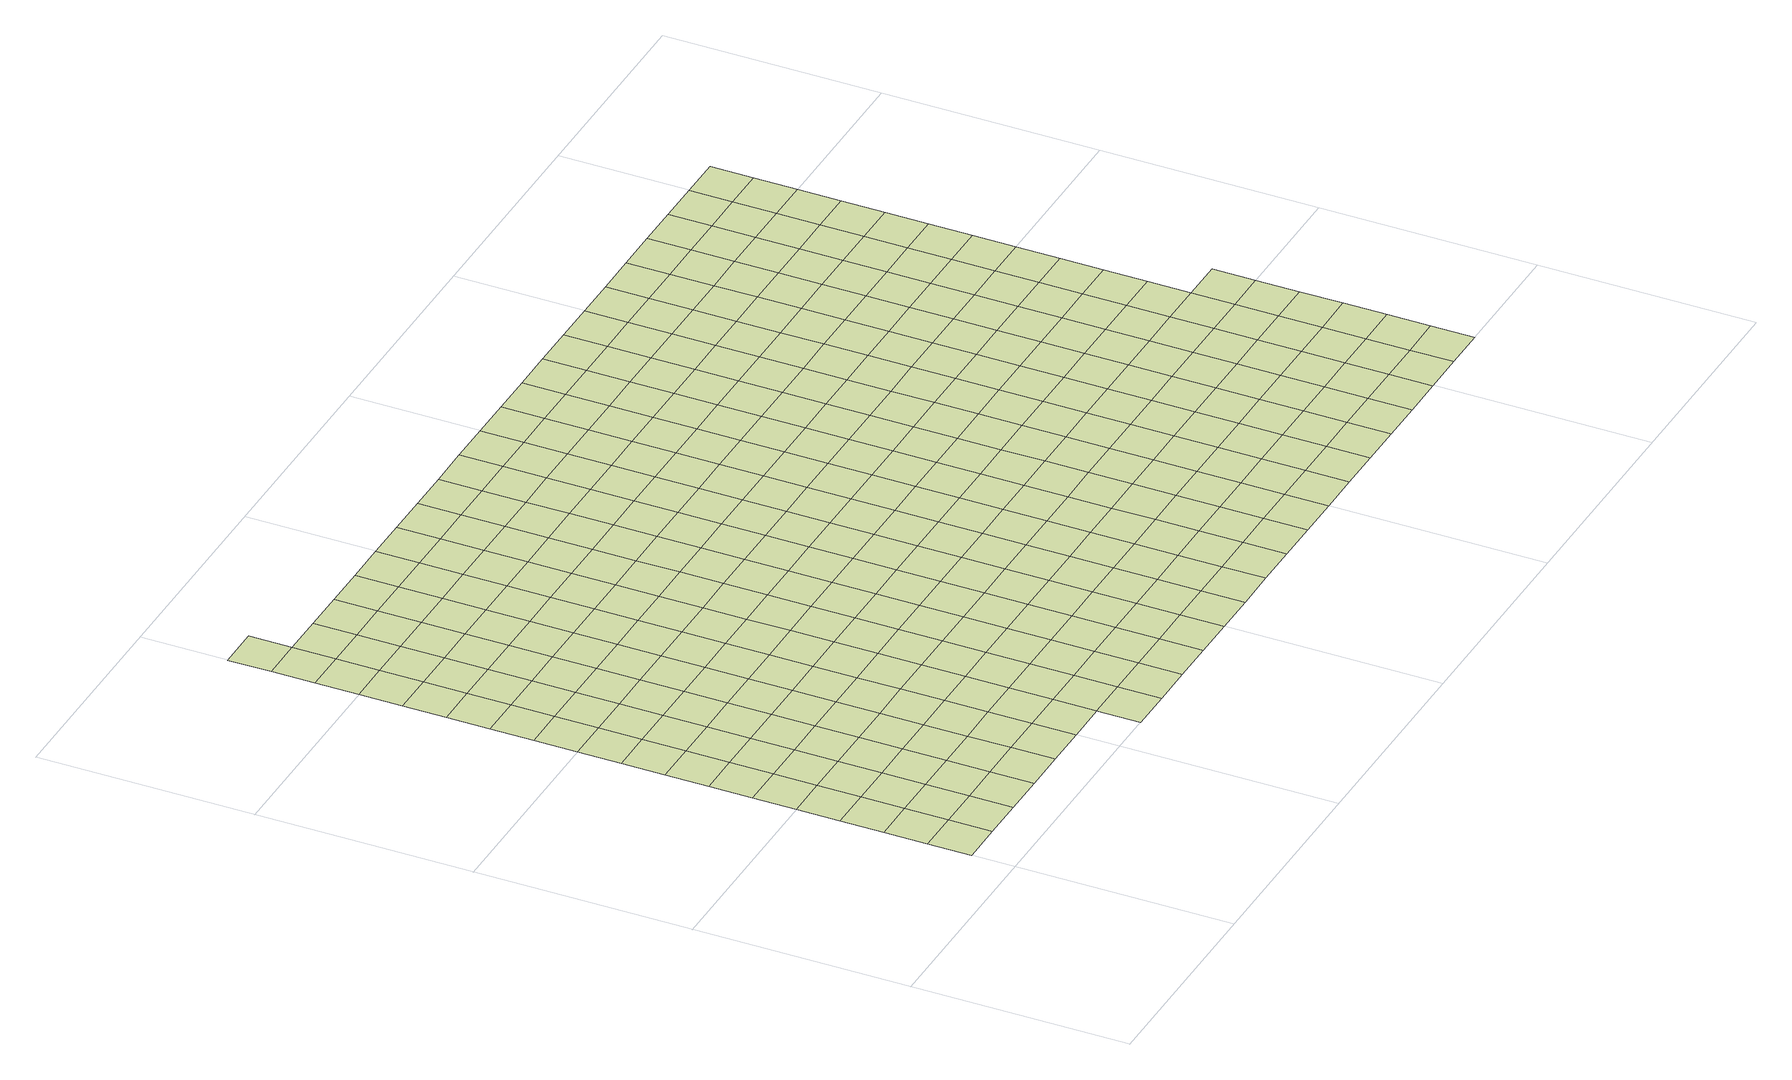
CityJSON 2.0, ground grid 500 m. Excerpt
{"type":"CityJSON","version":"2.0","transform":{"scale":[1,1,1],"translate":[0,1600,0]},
"CityObjects":{
"landuse1":{"type":"LandUse","geometry":[{"type":"MultiSurface","lod":"2","boundaries":[[[0,1,2,3]]]}]},
"landuse2":{"type":"LandUse","geometry":[{"type":"MultiSurface","lod":"2","boundaries":[[[3,2,4,5]]]}]},
"landuse3":{"type":"LandUse","geometry":[{"type":"MultiSurface","lod":"2","boundaries":[[[5,4,6,7]]]}]},
"landuse4":{"type":"LandUse","geometry":[{"type":"MultiSurface","lod":"2","boundaries":[[[7,6,8,9]]]}]},
"landuse5":{"type":"LandUse","geometry":[{"type":"MultiSurface","lod":"2","boundaries":[[[1,10,11,2]]]}]},
"landuse6":{"type":"LandUse","geometry":[{"type":"MultiSurface","lod":"2","boundaries":[[[9,8,12,13]]]}]},
"landuse7":{"type":"LandUse","geometry":[{"type":"MultiSurface","lod":"2","boundaries":[[[2,11,14,4]]]}]},
"landuse8":{"type":"LandUse","geometry":[{"type":"MultiSurface","lod":"2","boundaries":[[[13,12,15,16]]]}]},
"landuse9":{"type":"LandUse","geometry":[{"type":"MultiSurface","lod":"2","boundaries":[[[4,14,17,6]]]}]},
"landuse10":{"type":"LandUse","geometry":[{"type":"MultiSurface","lod":"2","boundaries":[[[16,15,18,19]]]}]},
"landuse11":{"type":"LandUse","geometry":[{"type":"MultiSurface","lod":"2","boundaries":[[[6,17,20,8]]]}]},
"landuse12":{"type":"LandUse","geometry":[{"type":"MultiSurface","lod":"2","boundaries":[[[10,21,22,11]]]}]},
"landuse13":{"type":"LandUse","geometry":[{"type":"MultiSurface","lod":"2","boundaries":[[[19,18,23,24]]]}]},
"landuse14":{"type":"LandUse","geometry":[{"type":"MultiSurface","lod":"2","boundaries":[[[8,20,25,12]]]}]},
"landuse15":{"type":"LandUse","geometry":[{"type":"MultiSurface","lod":"2","boundaries":[[[11,22,26,14]]]}]},
"landuse16":{"type":"LandUse","geometry":[{"type":"MultiSurface","lod":"2","boundaries":[[[24,23,27,28]]]}]},
"landuse17":{"type":"LandUse","geometry":[{"type":"MultiSurface","lod":"2","boundaries":[[[12,25,29,15]]]}]},
"landuse18":{"type":"LandUse","geometry":[{"type":"MultiSurface","lod":"2","boundaries":[[[14,26,30,17]]]}]},
"landuse19":{"type":"LandUse","geometry":[{"type":"MultiSurface","lod":"2","boundaries":[[[28,27,31,32]]]}]},
"landuse20":{"type":"LandUse","geometry":[{"type":"MultiSurface","lod":"2","boundaries":[[[15,29,33,18]]]}]},
"landuse21":{"type":"LandUse","geometry":[{"type":"MultiSurface","lod":"2","boundaries":[[[17,30,34,20]]]}]},
"landuse22":{"type":"LandUse","geometry":[{"type":"MultiSurface","lod":"2","boundaries":[[[21,35,36,22]]]}]},
"landuse23":{"type":"LandUse","geometry":[{"type":"MultiSurface","lod":"2","boundaries":[[[32,31,37,38]]]}]},
"landuse24":{"type":"LandUse","geometry":[{"type":"MultiSurface","lod":"2","boundaries":[[[18,33,39,23]]]}]},
"landuse25":{"type":"LandUse","geometry":[{"type":"MultiSurface","lod":"2","boundaries":[[[20,34,40,25]]]}]},
"landuse26":{"type":"LandUse","geometry":[{"type":"MultiSurface","lod":"2","boundaries":[[[22,36,41,26]]]}]},
"landuse27":{"type":"LandUse","geometry":[{"type":"MultiSurface","lod":"2","boundaries":[[[38,37,42,43]]]}]},
"landuse28":{"type":"LandUse","geometry":[{"type":"MultiSurface","lod":"2","boundaries":[[[23,39,44,27]]]}]},
"landuse29":{"type":"LandUse","geometry":[{"type":"MultiSurface","lod":"2","boundaries":[[[25,40,45,29]]]}]},
"landuse30":{"type":"LandUse","geometry":[{"type":"MultiSurface","lod":"2","boundaries":[[[26,41,46,30]]]}]},
"landuse31":{"type":"LandUse","geometry":[{"type":"MultiSurface","lod":"2","boundaries":[[[43,42,47,48]]]}]},
"landuse32":{"type":"LandUse","geometry":[{"type":"MultiSurface","lod":"2","boundaries":[[[27,44,49,31]]]}]},
"landuse33":{"type":"LandUse","geometry":[{"type":"MultiSurface","lod":"2","boundaries":[[[29,45,50,33]]]}]},
"landuse34":{"type":"LandUse","geometry":[{"type":"MultiSurface","lod":"2","boundaries":[[[30,46,51,34]]]}]},
"landuse35":{"type":"LandUse","geometry":[{"type":"MultiSurface","lod":"2","boundaries":[[[48,47,52,53]]]}]},
"landuse36":{"type":"LandUse","geometry":[{"type":"MultiSurface","lod":"2","boundaries":[[[35,54,55,36]]]}]},
"landuse37":{"type":"LandUse","geometry":[{"type":"MultiSurface","lod":"2","boundaries":[[[31,49,56,37]]]}]},
"landuse38":{"type":"LandUse","geometry":[{"type":"MultiSurface","lod":"2","boundaries":[[[33,50,57,39]]]}]},
"landuse39":{"type":"LandUse","geometry":[{"type":"MultiSurface","lod":"2","boundaries":[[[34,51,58,40]]]}]},
"landuse40":{"type":"LandUse","geometry":[{"type":"MultiSurface","lod":"2","boundaries":[[[53,52,59,60]]]}]},
"landuse41":{"type":"LandUse","geometry":[{"type":"MultiSurface","lod":"2","boundaries":[[[36,55,61,41]]]}]},
"landuse42":{"type":"LandUse","geometry":[{"type":"MultiSurface","lod":"2","boundaries":[[[37,56,62,42]]]}]},
"landuse43":{"type":"LandUse","geometry":[{"type":"MultiSurface","lod":"2","boundaries":[[[39,57,63,44]]]}]},
"landuse44":{"type":"LandUse","geometry":[{"type":"MultiSurface","lod":"2","boundaries":[[[40,58,64,45]]]}]},
"landuse45":{"type":"LandUse","geometry":[{"type":"MultiSurface","lod":"2","boundaries":[[[60,59,65,66]]]}]},
"landuse46":{"type":"LandUse","geometry":[{"type":"MultiSurface","lod":"2","boundaries":[[[41,61,67,46]]]}]},
"landuse47":{"type":"LandUse","geometry":[{"type":"MultiSurface","lod":"2","boundaries":[[[42,62,68,47]]]}]},
"landuse48":{"type":"LandUse","geometry":[{"type":"MultiSurface","lod":"2","boundaries":[[[44,63,69,49]]]}]},
"landuse49":{"type":"LandUse","geometry":[{"type":"MultiSurface","lod":"2","boundaries":[[[45,64,70,50]]]}]},
"landuse50":{"type":"LandUse","geometry":[{"type":"MultiSurface","lod":"2","boundaries":[[[66,65,71,72]]]}]},
"landuse51":{"type":"LandUse","geometry":[{"type":"MultiSurface","lod":"2","boundaries":[[[46,67,73,51]]]}]},
"landuse52":{"type":"LandUse","geometry":[{"type":"MultiSurface","lod":"2","boundaries":[[[47,68,74,52]]]}]},
"landuse53":{"type":"LandUse","geometry":[{"type":"MultiSurface","lod":"2","boundaries":[[[54,75,76,55]]]}]},
"landuse54":{"type":"LandUse","geometry":[{"type":"MultiSurface","lod":"2","boundaries":[[[49,69,77,56]]]}]},
"landuse55":{"type":"LandUse","geometry":[{"type":"MultiSurface","lod":"2","boundaries":[[[50,70,78,57]]]}]},
"landuse56":{"type":"LandUse","geometry":[{"type":"MultiSurface","lod":"2","boundaries":[[[51,73,79,58]]]}]},
"landuse57":{"type":"LandUse","geometry":[{"type":"MultiSurface","lod":"2","boundaries":[[[52,74,80,59]]]}]},
"landuse58":{"type":"LandUse","geometry":[{"type":"MultiSurface","lod":"2","boundaries":[[[55,76,81,61]]]}]},
"landuse59":{"type":"LandUse","geometry":[{"type":"MultiSurface","lod":"2","boundaries":[[[56,77,82,62]]]}]},
"landuse60":{"type":"LandUse","geometry":[{"type":"MultiSurface","lod":"2","boundaries":[[[57,78,83,63]]]}]},
"landuse61":{"type":"LandUse","geometry":[{"type":"MultiSurface","lod":"2","boundaries":[[[58,79,84,64]]]}]},
"landuse62":{"type":"LandUse","geometry":[{"type":"MultiSurface","lod":"2","boundaries":[[[59,80,85,65]]]}]},
"landuse63":{"type":"LandUse","geometry":[{"type":"MultiSurface","lod":"2","boundaries":[[[61,81,86,67]]]}]},
"landuse64":{"type":"LandUse","geometry":[{"type":"MultiSurface","lod":"2","boundaries":[[[62,82,87,68]]]}]},
"landuse65":{"type":"LandUse","geometry":[{"type":"MultiSurface","lod":"2","boundaries":[[[88,89,90,75]]]}]},
"landuse66":{"type":"LandUse","geometry":[{"type":"MultiSurface","lod":"2","boundaries":[[[63,83,91,69]]]}]},
"landuse67":{"type":"LandUse","geometry":[{"type":"MultiSurface","lod":"2","boundaries":[[[64,84,92,70]]]}]},
"landuse68":{"type":"LandUse","geometry":[{"type":"MultiSurface","lod":"2","boundaries":[[[67,86,93,73]]]}]},
"landuse69":{"type":"LandUse","geometry":[{"type":"MultiSurface","lod":"2","boundaries":[[[68,87,94,74]]]}]},
"landuse70":{"type":"LandUse","geometry":[{"type":"MultiSurface","lod":"2","boundaries":[[[75,90,95,76]]]}]},
"landuse71":{"type":"LandUse","geometry":[{"type":"MultiSurface","lod":"2","boundaries":[[[69,91,96,77]]]}]},
"landuse72":{"type":"LandUse","geometry":[{"type":"MultiSurface","lod":"2","boundaries":[[[70,92,97,78]]]}]},
"landuse73":{"type":"LandUse","geometry":[{"type":"MultiSurface","lod":"2","boundaries":[[[73,93,98,79]]]}]},
"landuse74":{"type":"LandUse","geometry":[{"type":"MultiSurface","lod":"2","boundaries":[[[74,94,99,80]]]}]},
"landuse75":{"type":"LandUse","geometry":[{"type":"MultiSurface","lod":"2","boundaries":[[[76,95,100,81]]]}]},
"landuse76":{"type":"LandUse","geometry":[{"type":"MultiSurface","lod":"2","boundaries":[[[77,96,101,82]]]}]},
"landuse77":{"type":"LandUse","geometry":[{"type":"MultiSurface","lod":"2","boundaries":[[[78,97,102,83]]]}]},
"landuse78":{"type":"LandUse","geometry":[{"type":"MultiSurface","lod":"2","boundaries":[[[79,98,103,84]]]}]},
"landuse79":{"type":"LandUse","geometry":[{"type":"MultiSurface","lod":"2","boundaries":[[[80,99,104,85]]]}]},
"landuse80":{"type":"LandUse","geometry":[{"type":"MultiSurface","lod":"2","boundaries":[[[81,100,105,86]]]}]},
"landuse81":{"type":"LandUse","geometry":[{"type":"MultiSurface","lod":"2","boundaries":[[[82,101,106,87]]]}]},
"landuse82":{"type":"LandUse","geometry":[{"type":"MultiSurface","lod":"2","boundaries":[[[89,107,108,90]]]}]},
"landuse83":{"type":"LandUse","geometry":[{"type":"MultiSurface","lod":"2","boundaries":[[[83,102,109,91]]]}]},
"landuse84":{"type":"LandUse","geometry":[{"type":"MultiSurface","lod":"2","boundaries":[[[84,103,110,92]]]}]},
"landuse85":{"type":"LandUse","geometry":[{"type":"MultiSurface","lod":"2","boundaries":[[[86,105,111,93]]]}]},
"landuse86":{"type":"LandUse","geometry":[{"type":"MultiSurface","lod":"2","boundaries":[[[87,106,112,94]]]}]},
"landuse87":{"type":"LandUse","geometry":[{"type":"MultiSurface","lod":"2","boundaries":[[[90,108,113,95]]]}]},
"landuse88":{"type":"LandUse","geometry":[{"type":"MultiSurface","lod":"2","boundaries":[[[91,109,114,96]]]}]},
"landuse89":{"type":"LandUse","geometry":[{"type":"MultiSurface","lod":"2","boundaries":[[[92,110,115,97]]]}]},
"landuse90":{"type":"LandUse","geometry":[{"type":"MultiSurface","lod":"2","boundaries":[[[93,111,116,98]]]}]},
"landuse91":{"type":"LandUse","geometry":[{"type":"MultiSurface","lod":"2","boundaries":[[[94,112,117,99]]]}]},
"landuse92":{"type":"LandUse","geometry":[{"type":"MultiSurface","lod":"2","boundaries":[[[95,113,118,100]]]}]},
"landuse93":{"type":"LandUse","geometry":[{"type":"MultiSurface","lod":"2","boundaries":[[[96,114,119,101]]]}]},
"landuse94":{"type":"LandUse","geometry":[{"type":"MultiSurface","lod":"2","boundaries":[[[97,115,120,102]]]}]},
"landuse95":{"type":"LandUse","geometry":[{"type":"MultiSurface","lod":"2","boundaries":[[[98,116,121,103]]]}]},
"landuse96":{"type":"LandUse","geometry":[{"type":"MultiSurface","lod":"2","boundaries":[[[99,117,122,104]]]}]},
"landuse97":{"type":"LandUse","geometry":[{"type":"MultiSurface","lod":"2","boundaries":[[[100,118,123,105]]]}]},
"landuse98":{"type":"LandUse","geometry":[{"type":"MultiSurface","lod":"2","boundaries":[[[101,119,124,106]]]}]},
"landuse99":{"type":"LandUse","geometry":[{"type":"MultiSurface","lod":"2","boundaries":[[[107,125,126,108]]]}]},
"landuse100":{"type":"LandUse","geometry":[{"type":"MultiSurface","lod":"2","boundaries":[[[102,120,127,109]]]}]},
"landuse101":{"type":"LandUse","geometry":[{"type":"MultiSurface","lod":"2","boundaries":[[[103,121,128,110]]]}]},
"landuse102":{"type":"LandUse","geometry":[{"type":"MultiSurface","lod":"2","boundaries":[[[105,123,129,111]]]}]},
"landuse103":{"type":"LandUse","geometry":[{"type":"MultiSurface","lod":"2","boundaries":[[[106,124,130,112]]]}]},
"landuse104":{"type":"LandUse","geometry":[{"type":"MultiSurface","lod":"2","boundaries":[[[108,126,131,113]]]}]},
"landuse105":{"type":"LandUse","geometry":[{"type":"MultiSurface","lod":"2","boundaries":[[[109,127,132,114]]]}]},
"landuse106":{"type":"LandUse","geometry":[{"type":"MultiSurface","lod":"2","boundaries":[[[110,128,133,115]]]}]},
"landuse107":{"type":"LandUse","geometry":[{"type":"MultiSurface","lod":"2","boundaries":[[[111,129,134,116]]]}]},
"landuse108":{"type":"LandUse","geometry":[{"type":"MultiSurface","lod":"2","boundaries":[[[112,130,135,117]]]}]},
"landuse109":{"type":"LandUse","geometry":[{"type":"MultiSurface","lod":"2","boundaries":[[[113,131,136,118]]]}]},
"landuse110":{"type":"LandUse","geometry":[{"type":"MultiSurface","lod":"2","boundaries":[[[114,132,137,119]]]}]},
"landuse111":{"type":"LandUse","geometry":[{"type":"MultiSurface","lod":"2","boundaries":[[[115,133,138,120]]]}]},
"landuse112":{"type":"LandUse","geometry":[{"type":"MultiSurface","lod":"2","boundaries":[[[116,134,139,121]]]}]},
"landuse113":{"type":"LandUse","geometry":[{"type":"MultiSurface","lod":"2","boundaries":[[[117,135,140,122]]]}]},
"landuse114":{"type":"LandUse","geometry":[{"type":"MultiSurface","lod":"2","boundaries":[[[118,136,141,123]]]}]},
"landuse115":{"type":"LandUse","geometry":[{"type":"MultiSurface","lod":"2","boundaries":[[[119,137,142,124]]]}]},
"landuse116":{"type":"LandUse","geometry":[{"type":"MultiSurface","lod":"2","boundaries":[[[125,143,144,126]]]}]},
"landuse117":{"type":"LandUse","geometry":[{"type":"MultiSurface","lod":"2","boundaries":[[[120,138,145,127]]]}]},
"landuse118":{"type":"LandUse","geometry":[{"type":"MultiSurface","lod":"2","boundaries":[[[121,139,146,128]]]}]},
"landuse119":{"type":"LandUse","geometry":[{"type":"MultiSurface","lod":"2","boundaries":[[[123,141,147,129]]]}]},
"landuse120":{"type":"LandUse","geometry":[{"type":"MultiSurface","lod":"2","boundaries":[[[124,142,148,130]]]}]},
"landuse121":{"type":"LandUse","geometry":[{"type":"MultiSurface","lod":"2","boundaries":[[[126,144,149,131]]]}]},
"landuse122":{"type":"LandUse","geometry":[{"type":"MultiSurface","lod":"2","boundaries":[[[127,145,150,132]]]}]},
"landuse123":{"type":"LandUse","geometry":[{"type":"MultiSurface","lod":"2","boundaries":[[[128,146,151,133]]]}]},
"landuse124":{"type":"LandUse","geometry":[{"type":"MultiSurface","lod":"2","boundaries":[[[129,147,152,134]]]}]},
"landuse125":{"type":"LandUse","geometry":[{"type":"MultiSurface","lod":"2","boundaries":[[[130,148,153,135]]]}]},
"landuse126":{"type":"LandUse","geometry":[{"type":"MultiSurface","lod":"2","boundaries":[[[131,149,154,136]]]}]},
"landuse127":{"type":"LandUse","geometry":[{"type":"MultiSurface","lod":"2","boundaries":[[[132,150,155,137]]]}]},
"landuse128":{"type":"LandUse","geometry":[{"type":"MultiSurface","lod":"2","boundaries":[[[133,151,156,138]]]}]},
"landuse129":{"type":"LandUse","geometry":[{"type":"MultiSurface","lod":"2","boundaries":[[[134,152,157,139]]]}]},
"landuse130":{"type":"LandUse","geometry":[{"type":"MultiSurface","lod":"2","boundaries":[[[135,153,158,140]]]}]},
"landuse131":{"type":"LandUse","geometry":[{"type":"MultiSurface","lod":"2","boundaries":[[[136,154,159,141]]]}]},
"landuse132":{"type":"LandUse","geometry":[{"type":"MultiSurface","lod":"2","boundaries":[[[137,155,160,142]]]}]},
"landuse133":{"type":"LandUse","geometry":[{"type":"MultiSurface","lod":"2","boundaries":[[[143,161,162,144]]]}]},
"landuse134":{"type":"LandUse","geometry":[{"type":"MultiSurface","lod":"2","boundaries":[[[138,156,163,145]]]}]},
"landuse135":{"type":"LandUse","geometry":[{"type":"MultiSurface","lod":"2","boundaries":[[[139,157,164,146]]]}]},
"landuse136":{"type":"LandUse","geometry":[{"type":"MultiSurface","lod":"2","boundaries":[[[141,159,165,147]]]}]},
"landuse137":{"type":"LandUse","geometry":[{"type":"MultiSurface","lod":"2","boundaries":[[[142,160,166,148]]]}]},
"landuse138":{"type":"LandUse","geometry":[{"type":"MultiSurface","lod":"2","boundaries":[[[144,162,167,149]]]}]},
"landuse139":{"type":"LandUse","geometry":[{"type":"MultiSurface","lod":"2","boundaries":[[[145,163,168,150]]]}]},
"landuse140":{"type":"LandUse","geometry":[{"type":"MultiSurface","lod":"2","boundaries":[[[146,164,169,151]]]}]},
"landuse141":{"type":"LandUse","geometry":[{"type":"MultiSurface","lod":"2","boundaries":[[[147,165,170,152]]]}]},
"landuse142":{"type":"LandUse","geometry":[{"type":"MultiSurface","lod":"2","boundaries":[[[148,166,171,153]]]}]},
"landuse143":{"type":"LandUse","geometry":[{"type":"MultiSurface","lod":"2","boundaries":[[[149,167,172,154]]]}]},
"landuse144":{"type":"LandUse","geometry":[{"type":"MultiSurface","lod":"2","boundaries":[[[150,168,173,155]]]}]},
"landuse145":{"type":"LandUse","geometry":[{"type":"MultiSurface","lod":"2","boundaries":[[[151,169,174,156]]]}]},
"landuse146":{"type":"LandUse","geometry":[{"type":"MultiSurface","lod":"2","boundaries":[[[152,170,175,157]]]}]},
"landuse147":{"type":"LandUse","geometry":[{"type":"MultiSurface","lod":"2","boundaries":[[[153,171,176,158]]]}]},
"landuse148":{"type":"LandUse","geometry":[{"type":"MultiSurface","lod":"2","boundaries":[[[154,172,177,159]]]}]},
"landuse149":{"type":"LandUse","geometry":[{"type":"MultiSurface","lod":"2","boundaries":[[[155,173,178,160]]]}]},
"landuse150":{"type":"LandUse","geometry":[{"type":"MultiSurface","lod":"2","boundaries":[[[161,179,180,162]]]}]},
"landuse151":{"type":"LandUse","geometry":[{"type":"MultiSurface","lod":"2","boundaries":[[[156,174,181,163]]]}]},
"landuse152":{"type":"LandUse","geometry":[{"type":"MultiSurface","lod":"2","boundaries":[[[157,175,182,164]]]}]},
"landuse153":{"type":"LandUse","geometry":[{"type":"MultiSurface","lod":"2","boundaries":[[[159,177,183,165]]]}]},
"landuse154":{"type":"LandUse","geometry":[{"type":"MultiSurface","lod":"2","boundaries":[[[160,178,184,166]]]}]},
"landuse155":{"type":"LandUse","geometry":[{"type":"MultiSurface","lod":"2","boundaries":[[[162,180,185,167]]]}]},
"landuse156":{"type":"LandUse","geometry":[{"type":"MultiSurface","lod":"2","boundaries":[[[163,181,186,168]]]}]},
"landuse157":{"type":"LandUse","geometry":[{"type":"MultiSurface","lod":"2","boundaries":[[[164,182,187,169]]]}]},
"landuse158":{"type":"LandUse","geometry":[{"type":"MultiSurface","lod":"2","boundaries":[[[165,183,188,170]]]}]},
"landuse159":{"type":"LandUse","geometry":[{"type":"MultiSurface","lod":"2","boundaries":[[[166,184,189,171]]]}]},
"landuse160":{"type":"LandUse","geometry":[{"type":"MultiSurface","lod":"2","boundaries":[[[167,185,190,172]]]}]},
"landuse161":{"type":"LandUse","geometry":[{"type":"MultiSurface","lod":"2","boundaries":[[[168,186,191,173]]]}]},
"landuse162":{"type":"LandUse","geometry":[{"type":"MultiSurface","lod":"2","boundaries":[[[169,187,192,174]]]}]},
"landuse163":{"type":"LandUse","geometry":[{"type":"MultiSurface","lod":"2","boundaries":[[[170,188,193,175]]]}]},
"landuse164":{"type":"LandUse","geometry":[{"type":"MultiSurface","lod":"2","boundaries":[[[171,189,194,176]]]}]},
"landuse165":{"type":"LandUse","geometry":[{"type":"MultiSurface","lod":"2","boundaries":[[[172,190,195,177]]]}]},
"landuse166":{"type":"LandUse","geometry":[{"type":"MultiSurface","lod":"2","boundaries":[[[173,191,196,178]]]}]},
"landuse167":{"type":"LandUse","geometry":[{"type":"MultiSurface","lod":"2","boundaries":[[[179,197,198,180]]]}]},
"landuse168":{"type":"LandUse","geometry":[{"type":"MultiSurface","lod":"2","boundaries":[[[174,192,199,181]]]}]},
"landuse169":{"type":"LandUse","geometry":[{"type":"MultiSurface","lod":"2","boundaries":[[[175,193,200,182]]]}]},
"landuse170":{"type":"LandUse","geometry":[{"type":"MultiSurface","lod":"2","boundaries":[[[177,195,201,183]]]}]},
"landuse171":{"type":"LandUse","geometry":[{"type":"MultiSurface","lod":"2","boundaries":[[[178,196,202,184]]]}]},
"landuse172":{"type":"LandUse","geometry":[{"type":"MultiSurface","lod":"2","boundaries":[[[180,198,203,185]]]}]},
"landuse173":{"type":"LandUse","geometry":[{"type":"MultiSurface","lod":"2","boundaries":[[[181,199,204,186]]]}]},
"landuse174":{"type":"LandUse","geometry":[{"type":"MultiSurface","lod":"2","boundaries":[[[182,200,205,187]]]}]},
"landuse175":{"type":"LandUse","geometry":[{"type":"MultiSurface","lod":"2","boundaries":[[[183,201,206,188]]]}]},
"landuse176":{"type":"LandUse","geometry":[{"type":"MultiSurface","lod":"2","boundaries":[[[184,202,207,189]]]}]},
"landuse177":{"type":"LandUse","geometry":[{"type":"MultiSurface","lod":"2","boundaries":[[[185,203,208,190]]]}]},
"landuse178":{"type":"LandUse","geometry":[{"type":"MultiSurface","lod":"2","boundaries":[[[186,204,209,191]]]}]},
"landuse179":{"type":"LandUse","geometry":[{"type":"MultiSurface","lod":"2","boundaries":[[[187,205,210,192]]]}]},
"landuse180":{"type":"LandUse","geometry":[{"type":"MultiSurface","lod":"2","boundaries":[[[188,206,211,193]]]}]},
"landuse181":{"type":"LandUse","geometry":[{"type":"MultiSurface","lod":"2","boundaries":[[[189,207,212,194]]]}]},
"landuse182":{"type":"LandUse","geometry":[{"type":"MultiSurface","lod":"2","boundaries":[[[190,208,213,195]]]}]},
"landuse183":{"type":"LandUse","geometry":[{"type":"MultiSurface","lod":"2","boundaries":[[[191,209,214,196]]]}]},
"landuse184":{"type":"LandUse","geometry":[{"type":"MultiSurface","lod":"2","boundaries":[[[197,215,216,198]]]}]},
"landuse185":{"type":"LandUse","geometry":[{"type":"MultiSurface","lod":"2","boundaries":[[[192,210,217,199]]]}]},
"landuse186":{"type":"LandUse","geometry":[{"type":"MultiSurface","lod":"2","boundaries":[[[193,211,218,200]]]}]},
"landuse187":{"type":"LandUse","geometry":[{"type":"MultiSurface","lod":"2","boundaries":[[[195,213,219,201]]]}]},
"landuse188":{"type":"LandUse","geometry":[{"type":"MultiSurface","lod":"2","boundaries":[[[196,214,220,202]]]}]},
"landuse189":{"type":"LandUse","geometry":[{"type":"MultiSurface","lod":"2","boundaries":[[[198,216,221,203]]]}]},
"landuse190":{"type":"LandUse","geometry":[{"type":"MultiSurface","lod":"2","boundaries":[[[199,217,222,204]]]}]},
"landuse191":{"type":"LandUse","geometry":[{"type":"MultiSurface","lod":"2","boundaries":[[[200,218,223,205]]]}]},
"landuse192":{"type":"LandUse","geometry":[{"type":"MultiSurface","lod":"2","boundaries":[[[201,219,224,206]]]}]},
"landuse193":{"type":"LandUse","geometry":[{"type":"MultiSurface","lod":"2","boundaries":[[[202,220,225,207]]]}]},
"landuse194":{"type":"LandUse","geometry":[{"type":"MultiSurface","lod":"2","boundaries":[[[203,221,226,208]]]}]},
"landuse195":{"type":"LandUse","geometry":[{"type":"MultiSurface","lod":"2","boundaries":[[[204,222,227,209]]]}]},
"landuse196":{"type":"LandUse","geometry":[{"type":"MultiSurface","lod":"2","boundaries":[[[205,223,228,210]]]}]},
"landuse197":{"type":"LandUse","geometry":[{"type":"MultiSurface","lod":"2","boundaries":[[[206,224,229,211]]]}]},
"landuse198":{"type":"LandUse","geometry":[{"type":"MultiSurface","lod":"2","boundaries":[[[207,225,230,212]]]}]},
"landuse199":{"type":"LandUse","geometry":[{"type":"MultiSurface","lod":"2","boundaries":[[[208,226,231,213]]]}]},
"landuse200":{"type":"LandUse","geometry":[{"type":"MultiSurface","lod":"2","boundaries":[[[209,227,232,214]]]}]},
"landuse201":{"type":"LandUse","geometry":[{"type":"MultiSurface","lod":"2","boundaries":[[[215,233,234,216]]]}]},
"landuse202":{"type":"LandUse","geometry":[{"type":"MultiSurface","lod":"2","boundaries":[[[210,228,235,217]]]}]},
"landuse203":{"type":"LandUse","geometry":[{"type":"MultiSurface","lod":"2","boundaries":[[[211,229,236,218]]]}]},
"landuse204":{"type":"LandUse","geometry":[{"type":"MultiSurface","lod":"2","boundaries":[[[213,231,237,219]]]}]},
"landuse205":{"type":"LandUse","geometry":[{"type":"MultiSurface","lod":"2","boundaries":[[[214,232,238,220]]]}]},
"landuse206":{"type":"LandUse","geometry":[{"type":"MultiSurface","lod":"2","boundaries":[[[216,234,239,221]]]}]},
"landuse207":{"type":"LandUse","geometry":[{"type":"MultiSurface","lod":"2","boundaries":[[[217,235,240,222]]]}]},
"landuse208":{"type":"LandUse","geometry":[{"type":"MultiSurface","lod":"2","boundaries":[[[218,236,241,223]]]}]},
"landuse209":{"type":"LandUse","geometry":[{"type":"MultiSurface","lod":"2","boundaries":[[[219,237,242,224]]]}]},
"landuse210":{"type":"LandUse","geometry":[{"type":"MultiSurface","lod":"2","boundaries":[[[220,238,243,225]]]}]},
"landuse211":{"type":"LandUse","geometry":[{"type":"MultiSurface","lod":"2","boundaries":[[[221,239,244,226]]]}]},
"landuse212":{"type":"LandUse","geometry":[{"type":"MultiSurface","lod":"2","boundaries":[[[222,240,245,227]]]}]},
"landuse213":{"type":"LandUse","geometry":[{"type":"MultiSurface","lod":"2","boundaries":[[[223,241,246,228]]]}]},
"landuse214":{"type":"LandUse","geometry":[{"type":"MultiSurface","lod":"2","boundaries":[[[224,242,247,229]]]}]},
"landuse215":{"type":"LandUse","geometry":[{"type":"MultiSurface","lod":"2","boundaries":[[[225,243,248,230]]]}]},
"landuse216":{"type":"LandUse","geometry":[{"type":"MultiSurface","lod":"2","boundaries":[[[226,244,249,231]]]}]},
"landuse217":{"type":"LandUse","geometry":[{"type":"MultiSurface","lod":"2","boundaries":[[[227,245,250,232]]]}]},
"landuse218":{"type":"LandUse","geometry":[{"type":"MultiSurface","lod":"2","boundaries":[[[233,251,252,234]]]}]},
"landuse219":{"type":"LandUse","geometry":[{"type":"MultiSurface","lod":"2","boundaries":[[[228,246,253,235]]]}]},
"landuse220":{"type":"LandUse","geometry":[{"type":"MultiSurface","lod":"2","boundaries":[[[229,247,254,236]]]}]},
"landuse221":{"type":"LandUse","geometry":[{"type":"MultiSurface","lod":"2","boundaries":[[[231,249,255,237]]]}]},
"landuse222":{"type":"LandUse","geometry":[{"type":"MultiSurface","lod":"2","boundaries":[[[232,250,256,238]]]}]},
"landuse223":{"type":"LandUse","geometry":[{"type":"MultiSurface","lod":"2","boundaries":[[[234,252,257,239]]]}]},
"landuse224":{"type":"LandUse","geometry":[{"type":"MultiSurface","lod":"2","boundaries":[[[235,253,258,240]]]}]},
"landuse225":{"type":"LandUse","geometry":[{"type":"MultiSurface","lod":"2","boundaries":[[[236,254,259,241]]]}]},
"landuse226":{"type":"LandUse","geometry":[{"type":"MultiSurface","lod":"2","boundaries":[[[237,255,260,242]]]}]},
"landuse227":{"type":"LandUse","geometry":[{"type":"MultiSurface","lod":"2","boundaries":[[[238,256,261,243]]]}]},
"landuse228":{"type":"LandUse","geometry":[{"type":"MultiSurface","lod":"2","boundaries":[[[239,257,262,244]]]}]},
"landuse229":{"type":"LandUse","geometry":[{"type":"MultiSurface","lod":"2","boundaries":[[[240,258,263,245]]]}]},
"landuse230":{"type":"LandUse","geometry":[{"type":"MultiSurface","lod":"2","boundaries":[[[241,259,264,246]]]}]},
"landuse231":{"type":"LandUse","geometry":[{"type":"MultiSurface","lod":"2","boundaries":[[[242,260,265,247]]]}]},
"landuse232":{"type":"LandUse","geometry":[{"type":"MultiSurface","lod":"2","boundaries":[[[243,261,266,248]]]}]},
"landuse233":{"type":"LandUse","geometry":[{"type":"MultiSurface","lod":"2","boundaries":[[[244,262,267,249]]]}]},
"landuse234":{"type":"LandUse","geometry":[{"type":"MultiSurface","lod":"2","boundaries":[[[245,263,268,250]]]}]},
"landuse235":{"type":"LandUse","geometry":[{"type":"MultiSurface","lod":"2","boundaries":[[[251,269,270,252]]]}]},
"landuse236":{"type":"LandUse","geometry":[{"type":"MultiSurface","lod":"2","boundaries":[[[246,264,271,253]]]}]},
"landuse237":{"type":"LandUse","geometry":[{"type":"MultiSurface","lod":"2","boundaries":[[[247,265,272,254]]]}]},
"landuse238":{"type":"LandUse","geometry":[{"type":"MultiSurface","lod":"2","boundaries":[[[249,267,273,255]]]}]},
"landuse239":{"type":"LandUse","geometry":[{"type":"MultiSurface","lod":"2","boundaries":[[[250,268,274,256]]]}]},
"landuse240":{"type":"LandUse","geometry":[{"type":"MultiSurface","lod":"2","boundaries":[[[252,270,275,257]]]}]},
"landuse241":{"type":"LandUse","geometry":[{"type":"MultiSurface","lod":"2","boundaries":[[[253,271,276,258]]]}]},
"landuse242":{"type":"LandUse","geometry":[{"type":"MultiSurface","lod":"2","boundaries":[[[254,272,277,259]]]}]},
"landuse243":{"type":"LandUse","geometry":[{"type":"MultiSurface","lod":"2","boundaries":[[[255,273,278,260]]]}]},
"landuse244":{"type":"LandUse","geometry":[{"type":"MultiSurface","lod":"2","boundaries":[[[256,274,279,261]]]}]},
"landuse245":{"type":"LandUse","geometry":[{"type":"MultiSurface","lod":"2","boundaries":[[[257,275,280,262]]]}]},
"landuse246":{"type":"LandUse","geometry":[{"type":"MultiSurface","lod":"2","boundaries":[[[258,276,281,263]]]}]},
"landuse247":{"type":"LandUse","geometry":[{"type":"MultiSurface","lod":"2","boundaries":[[[259,277,282,264]]]}]},
"landuse248":{"type":"LandUse","geometry":[{"type":"MultiSurface","lod":"2","boundaries":[[[260,278,283,265]]]}]},
"landuse249":{"type":"LandUse","geometry":[{"type":"MultiSurface","lod":"2","boundaries":[[[261,279,284,266]]]}]},
"landuse250":{"type":"LandUse","geometry":[{"type":"MultiSurface","lod":"2","boundaries":[[[262,280,285,267]]]}]},
"landuse251":{"type":"LandUse","geometry":[{"type":"MultiSurface","lod":"2","boundaries":[[[263,281,286,268]]]}]},
"landuse252":{"type":"LandUse","geometry":[{"type":"MultiSurface","lod":"2","boundaries":[[[269,287,288,270]]]}]},
"landuse253":{"type":"LandUse","geometry":[{"type":"MultiSurface","lod":"2","boundaries":[[[264,282,289,271]]]}]},
"landuse254":{"type":"LandUse","geometry":[{"type":"MultiSurface","lod":"2","boundaries":[[[265,283,290,272]]]}]},
"landuse255":{"type":"LandUse","geometry":[{"type":"MultiSurface","lod":"2","boundaries":[[[267,285,291,273]]]}]},
"landuse256":{"type":"LandUse","geometry":[{"type":"MultiSurface","lod":"2","boundaries":[[[268,286,292,274]]]}]},
"landuse257":{"type":"LandUse","geometry":[{"type":"MultiSurface","lod":"2","boundaries":[[[270,288,293,275]]]}]},
"landuse258":{"type":"LandUse","geometry":[{"type":"MultiSurface","lod":"2","boundaries":[[[271,289,294,276]]]}]},
"landuse259":{"type":"LandUse","geometry":[{"type":"MultiSurface","lod":"2","boundaries":[[[272,290,295,277]]]}]},
"landuse260":{"type":"LandUse","geometry":[{"type":"MultiSurface","lod":"2","boundaries":[[[273,291,296,278]]]}]},
"landuse261":{"type":"LandUse","geometry":[{"type":"MultiSurface","lod":"2","boundaries":[[[274,292,297,279]]]}]},
"landuse262":{"type":"LandUse","geometry":[{"type":"MultiSurface","lod":"2","boundaries":[[[275,293,298,280]]]}]},
"landuse263":{"type":"LandUse","geometry":[{"type":"MultiSurface","lod":"2","boundaries":[[[276,294,299,281]]]}]},
"landuse264":{"type":"LandUse","geometry":[{"type":"MultiSurface","lod":"2","boundaries":[[[277,295,300,282]]]}]},
"landuse265":{"type":"LandUse","geometry":[{"type":"MultiSurface","lod":"2","boundaries":[[[278,296,301,283]]]}]},
"landuse266":{"type":"LandUse","geometry":[{"type":"MultiSurface","lod":"2","boundaries":[[[279,297,302,284]]]}]},
"landuse267":{"type":"LandUse","geometry":[{"type":"MultiSurface","lod":"2","boundaries":[[[280,298,303,285]]]}]},
"landuse268":{"type":"LandUse","geometry":[{"type":"MultiSurface","lod":"2","boundaries":[[[281,299,304,286]]]}]},
"landuse269":{"type":"LandUse","geometry":[{"type":"MultiSurface","lod":"2","boundaries":[[[287,305,306,288]]]}]},
"landuse270":{"type":"LandUse","geometry":[{"type":"MultiSurface","lod":"2","boundaries":[[[282,300,307,289]]]}]},
"landuse271":{"type":"LandUse","geometry":[{"type":"MultiSurface","lod":"2","boundaries":[[[283,301,308,290]]]}]},
"landuse272":{"type":"LandUse","geometry":[{"type":"MultiSurface","lod":"2","boundaries":[[[285,303,309,291]]]}]},
"landuse273":{"type":"LandUse","geometry":[{"type":"MultiSurface","lod":"2","boundaries":[[[286,304,310,292]]]}]},
"landuse274":{"type":"LandUse","geometry":[{"type":"MultiSurface","lod":"2","boundaries":[[[288,306,311,293]]]}]},
"landuse275":{"type":"LandUse","geometry":[{"type":"MultiSurface","lod":"2","boundaries":[[[289,307,312,294]]]}]},
"landuse276":{"type":"LandUse","geometry":[{"type":"MultiSurface","lod":"2","boundaries":[[[290,308,313,295]]]}]},
"landuse277":{"type":"LandUse","geometry":[{"type":"MultiSurface","lod":"2","boundaries":[[[291,309,314,296]]]}]},
"landuse278":{"type":"LandUse","geometry":[{"type":"MultiSurface","lod":"2","boundaries":[[[292,310,315,297]]]}]},
"landuse279":{"type":"LandUse","geometry":[{"type":"MultiSurface","lod":"2","boundaries":[[[293,311,316,298]]]}]},
"landuse280":{"type":"LandUse","geometry":[{"type":"MultiSurface","lod":"2","boundaries":[[[294,312,317,299]]]}]},
"landuse281":{"type":"LandUse","geometry":[{"type":"MultiSurface","lod":"2","boundaries":[[[295,313,318,300]]]}]},
"landuse282":{"type":"LandUse","geometry":[{"type":"MultiSurface","lod":"2","boundaries":[[[296,314,319,301]]]}]},
"landuse283":{"type":"LandUse","geometry":[{"type":"MultiSurface","lod":"2","boundaries":[[[297,315,320,302]]]}]},
"landuse284":{"type":"LandUse","geometry":[{"type":"MultiSurface","lod":"2","boundaries":[[[298,316,321,303]]]}]},
"landuse285":{"type":"LandUse","geometry":[{"type":"MultiSurface","lod":"2","boundaries":[[[299,317,322,304]]]}]},
"landuse286":{"type":"LandUse","geometry":[{"type":"MultiSurface","lod":"2","boundaries":[[[305,323,324,306]]]}]},
"landuse287":{"type":"LandUse","geometry":[{"type":"MultiSurface","lod":"2","boundaries":[[[300,318,325,307]]]}]},
"landuse288":{"type":"LandUse","geometry":[{"type":"MultiSurface","lod":"2","boundaries":[[[301,319,326,308]]]}]},
"landuse289":{"type":"LandUse","geometry":[{"type":"MultiSurface","lod":"2","boundaries":[[[303,321,327,309]]]}]},
"landuse290":{"type":"LandUse","geometry":[{"type":"MultiSurface","lod":"2","boundaries":[[[304,322,328,310]]]}]},
"landuse291":{"type":"LandUse","geometry":[{"type":"MultiSurface","lod":"2","boundaries":[[[306,324,329,311]]]}]},
"landuse292":{"type":"LandUse","geometry":[{"type":"MultiSurface","lod":"2","boundaries":[[[307,325,330,312]]]}]},
"landuse293":{"type":"LandUse","geometry":[{"type":"MultiSurface","lod":"2","boundaries":[[[308,326,331,313]]]}]},
"landuse294":{"type":"LandUse","geometry":[{"type":"MultiSurface","lod":"2","boundaries":[[[309,327,332,314]]]}]},
"landuse295":{"type":"LandUse","geometry":[{"type":"MultiSurface","lod":"2","boundaries":[[[310,328,333,315]]]}]},
"landuse296":{"type":"LandUse","geometry":[{"type":"MultiSurface","lod":"2","boundaries":[[[311,329,334,316]]]}]},
"landuse297":{"type":"LandUse","geometry":[{"type":"MultiSurface","lod":"2","boundaries":[[[312,330,335,317]]]}]},
"landuse298":{"type":"LandUse","geometry":[{"type":"MultiSurface","lod":"2","boundaries":[[[313,331,336,318]]]}]},
"landuse299":{"type":"LandUse","geometry":[{"type":"MultiSurface","lod":"2","boundaries":[[[314,332,337,319]]]}]},
"landuse300":{"type":"LandUse","geometry":[{"type":"MultiSurface","lod":"2","boundaries":[[[315,333,338,320]]]}]},
"landuse301":{"type":"LandUse","geometry":[{"type":"MultiSurface","lod":"2","boundaries":[[[316,334,339,321]]]}]},
"landuse302":{"type":"LandUse","geometry":[{"type":"MultiSurface","lod":"2","boundaries":[[[317,335,340,322]]]}]},
"landuse303":{"type":"LandUse","geometry":[{"type":"MultiSurface","lod":"2","boundaries":[[[323,341,342,324]]]}]},
"landuse304":{"type":"LandUse","geometry":[{"type":"MultiSurface","lod":"2","boundaries":[[[318,336,343,325]]]}]},
"landuse305":{"type":"LandUse","geometry":[{"type":"MultiSurface","lod":"2","boundaries":[[[319,337,344,326]]]}]},
"landuse306":{"type":"LandUse","geometry":[{"type":"MultiSurface","lod":"2","boundaries":[[[321,339,345,327]]]}]},
"landuse307":{"type":"LandUse","geometry":[{"type":"MultiSurface","lod":"2","boundaries":[[[322,340,346,328]]]}]},
"landuse308":{"type":"LandUse","geometry":[{"type":"MultiSurface","lod":"2","boundaries":[[[324,342,347,329]]]}]},
"landuse309":{"type":"LandUse","geometry":[{"type":"MultiSurface","lod":"2","boundaries":[[[325,343,348,330]]]}]},
"landuse310":{"type":"LandUse","geometry":[{"type":"MultiSurface","lod":"2","boundaries":[[[326,344,349,331]]]}]},
"landuse311":{"type":"LandUse","geometry":[{"type":"MultiSurface","lod":"2","boundaries":[[[327,345,350,332]]]}]},
"landuse312":{"type":"LandUse","geometry":[{"type":"MultiSurface","lod":"2","boundaries":[[[328,346,351,333]]]}]},
"landuse313":{"type":"LandUse","geometry":[{"type":"MultiSurface","lod":"2","boundaries":[[[329,347,352,334]]]}]},
"landuse314":{"type":"LandUse","geometry":[{"type":"MultiSurface","lod":"2","boundaries":[[[330,348,353,335]]]}]},
"landuse315":{"type":"LandUse","geometry":[{"type":"MultiSurface","lod":"2","boundaries":[[[331,349,354,336]]]}]},
"landuse316":{"type":"LandUse","geometry":[{"type":"MultiSurface","lod":"2","boundaries":[[[332,350,355,337]]]}]},
"landuse317":{"type":"LandUse","geometry":[{"type":"MultiSurface","lod":"2","boundaries":[[[333,351,356,338]]]}]},
"landuse318":{"type":"LandUse","geometry":[{"type":"MultiSurface","lod":"2","boundaries":[[[334,352,357,339]]]}]},
"landuse319":{"type":"LandUse","geometry":[{"type":"MultiSurface","lod":"2","boundaries":[[[335,353,358,340]]]}]},
"landuse320":{"type":"LandUse","geometry":[{"type":"MultiSurface","lod":"2","boundaries":[[[341,359,360,342]]]}]},
"landuse321":{"type":"LandUse","geometry":[{"type":"MultiSurface","lod":"2","boundaries":[[[336,354,361,343]]]}]},
"landuse322":{"type":"LandUse","geometry":[{"type":"MultiSurface","lod":"2","boundaries":[[[337,355,362,344]]]}]},
"landuse323":{"type":"LandUse","geometry":[{"type":"MultiSurface","lod":"2","boundaries":[[[339,357,363,345]]]}]},
"landuse324":{"type":"LandUse","geometry":[{"type":"MultiSurface","lod":"2","boundaries":[[[340,358,364,346]]]}]},
"landuse325":{"type":"LandUse","geometry":[{"type":"MultiSurface","lod":"2","boundaries":[[[342,360,365,347]]]}]},
"landuse326":{"type":"LandUse","geometry":[{"type":"MultiSurface","lod":"2","boundaries":[[[343,361,366,348]]]}]},
"landuse327":{"type":"LandUse","geometry":[{"type":"MultiSurface","lod":"2","boundaries":[[[344,362,367,349]]]}]},
"landuse328":{"type":"LandUse","geometry":[{"type":"MultiSurface","lod":"2","boundaries":[[[345,363,368,350]]]}]},
"landuse329":{"type":"LandUse","geometry":[{"type":"MultiSurface","lod":"2","boundaries":[[[346,364,369,351]]]}]},
"landuse330":{"type":"LandUse","geometry":[{"type":"MultiSurface","lod":"2","boundaries":[[[347,365,370,352]]]}]},
"landuse331":{"type":"LandUse","geometry":[{"type":"MultiSurface","lod":"2","boundaries":[[[348,366,371,353]]]}]},
"landuse332":{"type":"LandUse","geometry":[{"type":"MultiSurface","lod":"2","boundaries":[[[349,367,372,354]]]}]},
"landuse333":{"type":"LandUse","geometry":[{"type":"MultiSurface","lod":"2","boundaries":[[[350,368,373,355]]]}]},
"landuse334":{"type":"LandUse","geometry":[{"type":"MultiSurface","lod":"2","boundaries":[[[351,369,374,356]]]}]},
"landuse335":{"type":"LandUse","geometry":[{"type":"MultiSurface","lod":"2","boundaries":[[[352,370,375,357]]]}]},
"landuse336":{"type":"LandUse","geometry":[{"type":"MultiSurface","lod":"2","boundaries":[[[353,371,376,358]]]}]},
"landuse337":{"type":"LandUse","geometry":[{"type":"MultiSurface","lod":"2","boundaries":[[[354,372,377,361]]]}]},
"landuse338":{"type":"LandUse","geometry":[{"type":"MultiSurface","lod":"2","boundaries":[[[355,373,378,362]]]}]},
"landuse339":{"type":"LandUse","geometry":[{"type":"MultiSurface","lod":"2","boundaries":[[[357,375,379,363]]]}]},
"landuse340":{"type":"LandUse","geometry":[{"type":"MultiSurface","lod":"2","boundaries":[[[358,376,380,364]]]}]},
"landuse341":{"type":"LandUse","geometry":[{"type":"MultiSurface","lod":"2","boundaries":[[[361,377,381,366]]]}]},
"landuse342":{"type":"LandUse","geometry":[{"type":"MultiSurface","lod":"2","boundaries":[[[362,378,382,367]]]}]},
"landuse343":{"type":"LandUse","geometry":[{"type":"MultiSurface","lod":"2","boundaries":[[[363,379,383,368]]]}]},
"landuse344":{"type":"LandUse","geometry":[{"type":"MultiSurface","lod":"2","boundaries":[[[364,380,384,369]]]}]},
"landuse345":{"type":"LandUse","geometry":[{"type":"MultiSurface","lod":"2","boundaries":[[[366,381,385,371]]]}]},
"landuse346":{"type":"LandUse","geometry":[{"type":"MultiSurface","lod":"2","boundaries":[[[367,382,386,372]]]}]},
"landuse347":{"type":"LandUse","geometry":[{"type":"MultiSurface","lod":"2","boundaries":[[[369,384,387,374]]]}]},
"landuse348":{"type":"LandUse","geometry":[{"type":"MultiSurface","lod":"2","boundaries":[[[371,385,388,376]]]}]},
"landuse349":{"type":"LandUse","geometry":[{"type":"MultiSurface","lod":"2","boundaries":[[[372,386,389,377]]]}]},
"landuse350":{"type":"LandUse","geometry":[{"type":"MultiSurface","lod":"2","boundaries":[[[376,388,390,380]]]}]},
"landuse351":{"type":"LandUse","geometry":[{"type":"MultiSurface","lod":"2","boundaries":[[[377,389,391,381]]]}]},
"landuse352":{"type":"LandUse","geometry":[{"type":"MultiSurface","lod":"2","boundaries":[[[380,390,392,384]]]}]},
"landuse353":{"type":"LandUse","geometry":[{"type":"MultiSurface","lod":"2","boundaries":[[[381,391,393,385]]]}]},
"landuse354":{"type":"LandUse","geometry":[{"type":"MultiSurface","lod":"2","boundaries":[[[384,392,394,387]]]}]},
"landuse355":{"type":"LandUse","geometry":[{"type":"MultiSurface","lod":"2","boundaries":[[[385,393,395,388]]]}]},
"landuse356":{"type":"LandUse","geometry":[{"type":"MultiSurface","lod":"2","boundaries":[[[388,395,396,390]]]}]},
"landuse357":{"type":"LandUse","geometry":[{"type":"MultiSurface","lod":"2","boundaries":[[[390,396,397,392]]]}]},
"landuse358":{"type":"LandUse","geometry":[{"type":"MultiSurface","lod":"2","boundaries":[[[392,397,398,394]]]}]}
},
"vertices":[
[0,100,0],[100,100,0],[100,200,0],[0,200,0],
[100,300,0],[0,300,0],
[100,400,0],[0,400,0],
[100,500,0],[0,500,0],
[200,100,0],[200,200,0],
[100,600,0],[0,600,0],
[200,300,0],
[100,700,0],[0,700,0],
[200,400,0],
[100,800,0],[0,800,0],
[200,500,0],
[300,100,0],[300,200,0],
[100,900,0],[0,900,0],
[200,600,0],
[300,300,0],
[100,1000,0],[0,1000,0],
[200,700,0],
[300,400,0],
[100,1100,0],[0,1100,0],
[200,800,0],
[300,500,0],
[400,100,0],[400,200,0],
[100,1200,0],[0,1200,0],
[200,900,0],
[300,600,0],
[400,300,0],
[100,1300,0],[0,1300,0],
[200,1000,0],
[300,700,0],
[400,400,0],
[100,1400,0],[0,1400,0],
[200,1100,0],
[300,800,0],
[400,500,0],
[100,1500,0],[0,1500,0],
[500,100,0],[500,200,0],
[200,1200,0],
[300,900,0],
[400,600,0],
[100,1600,0],[0,1600,0],
[500,300,0],
[200,1300,0],
[300,1000,0],
[400,700,0],
[100,1700,0],[0,1700,0],
[500,400,0],
[200,1400,0],
[300,1100,0],
[400,800,0],
[100,1800,0],[0,1800,0],
[500,500,0],
[200,1500,0],
[600,100,0],[600,200,0],
[300,1200,0],
[400,900,0],
[500,600,0],
[200,1600,0],
[600,300,0],
[300,1300,0],
[400,1000,0],
[500,700,0],
[200,1700,0],
[600,400,0],
[300,1400,0],
[600,0,0],[700,0,0],[700,100,0],
[400,1100,0],
[500,800,0],
[600,500,0],
[300,1500,0],
[700,200,0],
[400,1200,0],
[500,900,0],
[600,600,0],
[300,1600,0],
[700,300,0],
[400,1300,0],
[500,1000,0],
[600,700,0],
[300,1700,0],
[700,400,0],
[400,1400,0],
[800,0,0],[800,100,0],
[500,1100,0],
[600,800,0],
[700,500,0],
[400,1500,0],
[800,200,0],
[500,1200,0],
[600,900,0],
[700,600,0],
[400,1600,0],
[800,300,0],
[500,1300,0],
[600,1000,0],
[700,700,0],
[400,1700,0],
[800,400,0],
[500,1400,0],
[900,0,0],[900,100,0],
[600,1100,0],
[700,800,0],
[800,500,0],
[500,1500,0],
[900,200,0],
[600,1200,0],
[700,900,0],
[800,600,0],
[500,1600,0],
[900,300,0],
[600,1300,0],
[700,1000,0],
[800,700,0],
[500,1700,0],
[900,400,0],
[600,1400,0],
[1000,0,0],[1000,100,0],
[700,1100,0],
[800,800,0],
[900,500,0],
[600,1500,0],
[1000,200,0],
[700,1200,0],
[800,900,0],
[900,600,0],
[600,1600,0],
[1000,300,0],
[700,1300,0],
[800,1000,0],
[900,700,0],
[600,1700,0],
[1000,400,0],
[700,1400,0],
[1100,0,0],[1100,100,0],
[800,1100,0],
[900,800,0],
[1000,500,0],
[700,1500,0],
[1100,200,0],
[800,1200,0],
[900,900,0],
[1000,600,0],
[700,1600,0],
[1100,300,0],
[800,1300,0],
[900,1000,0],
[1000,700,0],
[700,1700,0],
[1100,400,0],
[800,1400,0],
[1200,0,0],[1200,100,0],
[900,1100,0],
[1000,800,0],
[1100,500,0],
[800,1500,0],
[1200,200,0],
[900,1200,0],
[1000,900,0],
[1100,600,0],
[800,1600,0],
[1200,300,0],
[900,1300,0],
[1000,1000,0],
[1100,700,0],
[800,1700,0],
[1200,400,0],
[900,1400,0],
[1300,0,0],[1300,100,0],
[1000,1100,0],
[1100,800,0],
[1200,500,0],
[900,1500,0],
[1300,200,0],
[1000,1200,0],
[1100,900,0],
[1200,600,0],
[900,1600,0],
[1300,300,0],
[1000,1300,0],
[1100,1000,0],
[1200,700,0],
[900,1700,0],
[1300,400,0],
[1000,1400,0],
[1400,0,0],[1400,100,0],
[1100,1100,0],
[1200,800,0],
[1300,500,0],
[1000,1500,0],
[1400,200,0],
[1100,1200,0],
[1200,900,0],
[1300,600,0],
[1000,1600,0],
[1400,300,0],
[1100,1300,0],
[1200,1000,0],
[1300,700,0],
[1000,1700,0],
[1400,400,0],
[1100,1400,0],
[1500,0,0],[1500,100,0],
[1200,1100,0],
[1300,800,0],
[1400,500,0],
[1100,1500,0],
[1500,200,0],
[1200,1200,0],
[1300,900,0],
[1400,600,0],
[1100,1600,0],
[1500,300,0],
[1200,1300,0],
[1300,1000,0],
[1400,700,0],
[1100,1700,0],
[1500,400,0],
[1200,1400,0],
[1600,0,0],[1600,100,0],
[1300,1100,0],
[1400,800,0],
[1500,500,0],
[1200,1500,0],
[1600,200,0],
[1300,1200,0],
[1400,900,0],
[1500,600,0],
[1200,1600,0],
[1600,300,0],
[1300,1300,0],
[1400,1000,0],
[1500,700,0],
[1200,1700,0],
[1600,400,0],
[1300,1400,0],
[1700,0,0],[1700,100,0],
[1400,1100,0],
[1500,800,0],
[1600,500,0],
[1300,1500,0],
[1700,200,0],
[1400,1200,0],
[1500,900,0],
[1600,600,0],
[1300,1600,0],
[1700,300,0],
[1400,1300,0],
[1500,1000,0],
[1600,700,0],
[1300,1700,0],
[1700,400,0],
[1400,1400,0],
[1800,0,0],[1800,100,0],
[1500,1100,0],
[1600,800,0],
[1700,500,0],
[1400,1500,0],
[1800,200,0],
[1500,1200,0],
[1600,900,0],
[1700,600,0],
[1400,1600,0],
[1800,300,0],
[1500,1300,0],
[1600,1000,0],
[1700,700,0],
[1400,1700,0],
[1800,400,0],
[1500,1400,0],
[1900,0,0],[1900,100,0],
[1600,1100,0],
[1700,800,0],
[1800,500,0],
[1500,1500,0],
[1900,200,0],
[1600,1200,0],
[1700,900,0],
[1800,600,0],
[1500,1600,0],
[1900,300,0],
[1600,1300,0],
[1700,1000,0],
[1800,700,0],
[1500,1700,0],
[1900,400,0],
[1600,1400,0],
[2000,0,0],[2000,100,0],
[1700,1100,0],
[1800,800,0],
[1900,500,0],
[1600,1500,0],
[2000,200,0],
[1700,1200,0],
[1800,900,0],
[1900,600,0],
[1600,1600,0],
[2000,300,0],
[1700,1300,0],
[1800,1000,0],
[1900,700,0],
[1600,1700,0],
[2000,400,0],
[1700,1400,0],
[2100,0,0],[2100,100,0],
[1800,1100,0],
[1900,800,0],
[2000,500,0],
[1700,1500,0],
[2100,200,0],
[1800,1200,0],
[1900,900,0],
[2000,600,0],
[1700,1600,0],
[2100,300,0],
[1800,1300,0],
[1900,1000,0],
[2000,700,0],
[1700,1700,0],
[2100,400,0],
[1800,1400,0],
[2200,0,0],[2200,100,0],
[1900,1100,0],
[2000,800,0],
[2100,500,0],
[1800,1500,0],
[2200,200,0],
[1900,1200,0],
[2000,900,0],
[2100,600,0],
[1800,1600,0],
[2200,300,0],
[1900,1300,0],
[2000,1000,0],
[2100,700,0],
[1800,1700,0],
[2200,400,0],
[1900,1400,0],
[2000,1100,0],
[2100,800,0],
[2200,500,0],
[1900,1500,0],
[2000,1200,0],
[2100,900,0],
[2200,600,0],
[1900,1600,0],
[2000,1300,0],
[2100,1000,0],
[1900,1700,0],
[2000,1400,0],
[2100,1100,0],
[2000,1500,0],
[2100,1200,0],
[2000,1600,0],
[2100,1300,0],
[2000,1700,0],
[2100,1400,0],
[2100,1500,0],
[2100,1600,0],
[2100,1700,0]
]}
